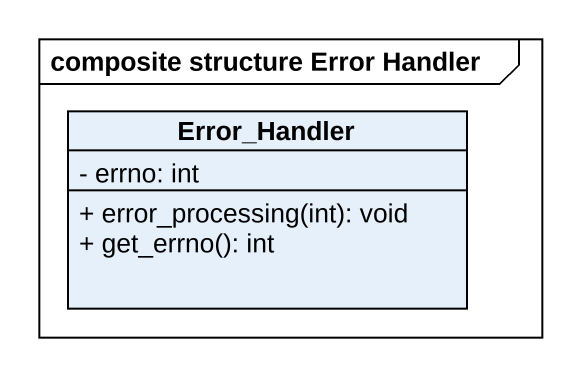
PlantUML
@startuml
mainframe composite structure Error Handler
hide circle
hide empty members
skinparam classAttributeIconSize 0
class Error_Handler {
  - errno: int
  + error_processing(int): void
  + get_errno(): int
}
@enduml
